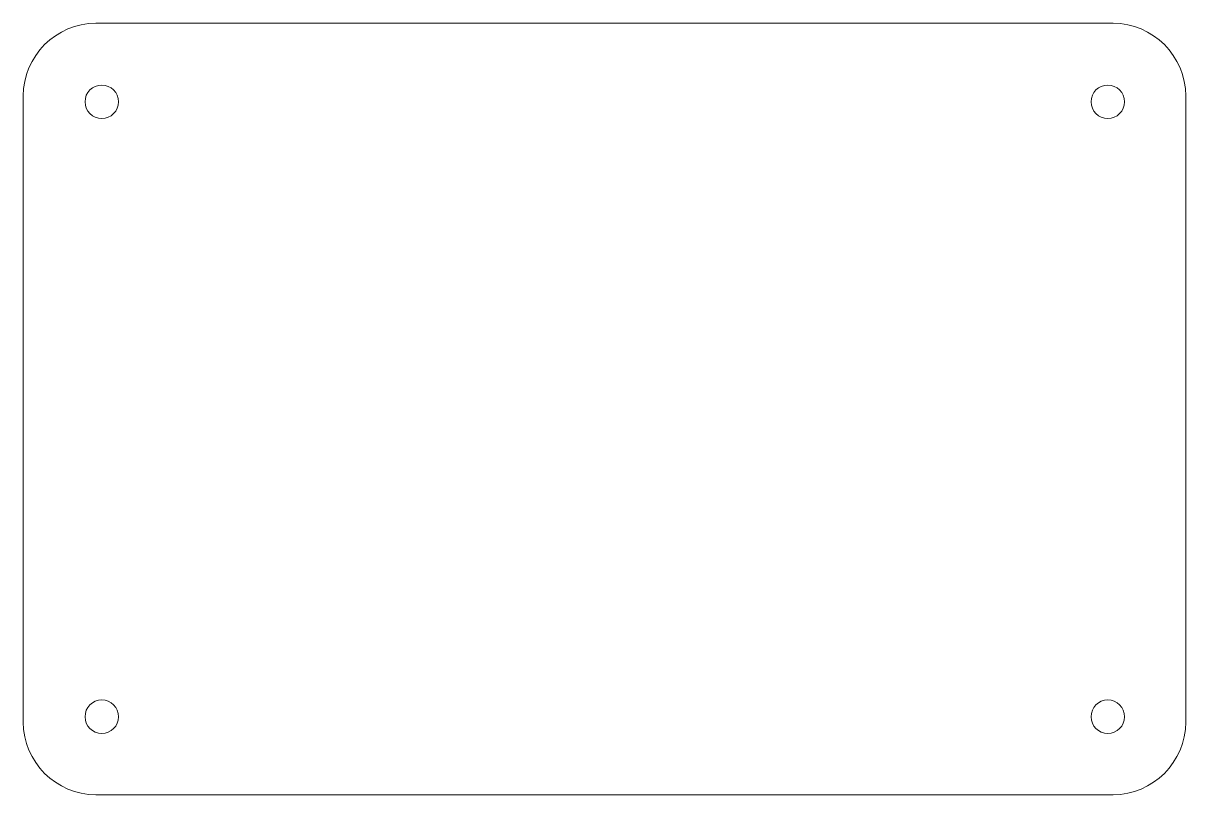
# Model space of a CAD drawing. Header units: centimetres. Extents: x -5.2 to 5.2, y -3.5 to 3.4.
import ezdxf

# ---------------------------------------------------------------- set-up
doc = ezdxf.new("R2010")
doc.units = ezdxf.units.CM
doc.header["$MEASUREMENT"] = 0
doc.layers.add('Capa 1', color=7, linetype='Continuous')

msp = doc.modelspace()

# ---------------------------------------------------------------- linework, layer by layer
at = {"layer": 'Capa 1', "color": 250, "lineweight": 9}
for points, knots in [([(-4.55333, 3.4448), (-4.55333, 3.4448), (4.54668, 3.4448), (4.54668, 3.4448), (4.54668, 3.4448), (4.90418, 3.4448), (5.19667, 3.1523), (5.19667, 2.7948), (5.19667, 2.7948), (5.19667, 2.7948), (5.19667, -2.80521), (5.19667, -2.80521), (5.19667, -2.80521), (5.19667, -3.16271), (4.90418, -3.4552), (4.54668, -3.4552), (4.54668, -3.4552), (4.54668, -3.4552), (-4.55333, -3.4552), (-4.55333, -3.4552), (-4.55333, -3.4552), (-4.91083, -3.4552), (-5.20333, -3.16271), (-5.20333, -2.80521), (-5.20333, -2.80521), (-5.20333, -2.80521), (-5.20333, 2.7948), (-5.20333, 2.7948), (-5.20333, 2.7948), (-5.20333, 3.1523), (-4.91083, 3.4448), (-4.55333, 3.4448)], [0, 0, 0, 0, 0.11111111, 0.11111111, 0.11111111, 0.11111111, 0.22222222, 0.22222222, 0.22222222, 0.22222222, 0.33333333, 0.33333333, 0.33333333, 0.33333333, 0.44444444, 0.44444444, 0.44444444, 0.44444444, 0.55555556, 0.55555556, 0.55555556, 0.55555556, 0.66666667, 0.66666667, 0.66666667, 0.66666667, 0.77777778, 0.77777778, 0.77777778, 0.77777778, 1, 1, 1, 1]), ([(-4.5008, 2.89229), (-4.58364, 2.89229), (-4.6508, 2.82513), (-4.6508, 2.74229), (-4.6508, 2.74229), (-4.6508, 2.65945), (-4.58364, 2.59229), (-4.5008, 2.59229), (-4.5008, 2.59229), (-4.41796, 2.59229), (-4.3508, 2.65945), (-4.3508, 2.74229), (-4.3508, 2.74229), (-4.3508, 2.82513), (-4.41796, 2.89229), (-4.5008, 2.89229)], [0, 0, 0, 0, 0.2, 0.2, 0.2, 0.2, 0.4, 0.4, 0.4, 0.4, 0.6, 0.6, 0.6, 0.6, 1, 1, 1, 1]), ([(4.49916, 2.89229), (4.41632, 2.89229), (4.34916, 2.82513), (4.34916, 2.74229), (4.34916, 2.74229), (4.34916, 2.65945), (4.41632, 2.59229), (4.49916, 2.59229), (4.49916, 2.59229), (4.582, 2.59229), (4.64916, 2.65945), (4.64916, 2.74229), (4.64916, 2.74229), (4.64916, 2.82513), (4.582, 2.89229), (4.49916, 2.89229)], [0, 0, 0, 0, 0.2, 0.2, 0.2, 0.2, 0.4, 0.4, 0.4, 0.4, 0.6, 0.6, 0.6, 0.6, 1, 1, 1, 1]), ([(-4.5008, -2.60769), (-4.58364, -2.60769), (-4.6508, -2.67485), (-4.6508, -2.75769), (-4.6508, -2.75769), (-4.6508, -2.84053), (-4.58364, -2.90769), (-4.5008, -2.90769), (-4.5008, -2.90769), (-4.41796, -2.90769), (-4.3508, -2.84053), (-4.3508, -2.75769), (-4.3508, -2.75769), (-4.3508, -2.67485), (-4.41796, -2.60769), (-4.5008, -2.60769)], [0, 0, 0, 0, 0.2, 0.2, 0.2, 0.2, 0.4, 0.4, 0.4, 0.4, 0.6, 0.6, 0.6, 0.6, 1, 1, 1, 1]), ([(4.49916, -2.60769), (4.41632, -2.60769), (4.34916, -2.67485), (4.34916, -2.75769), (4.34916, -2.75769), (4.34916, -2.84053), (4.41632, -2.90769), (4.49916, -2.90769), (4.49916, -2.90769), (4.582, -2.90769), (4.64916, -2.84053), (4.64916, -2.75769), (4.64916, -2.75769), (4.64916, -2.67485), (4.582, -2.60769), (4.49916, -2.60769)], [0, 0, 0, 0, 0.2, 0.2, 0.2, 0.2, 0.4, 0.4, 0.4, 0.4, 0.6, 0.6, 0.6, 0.6, 1, 1, 1, 1])]:
    msp.add_open_spline(points, degree=3, knots=knots, dxfattribs=at)

doc.saveas('drawing.dxf')
